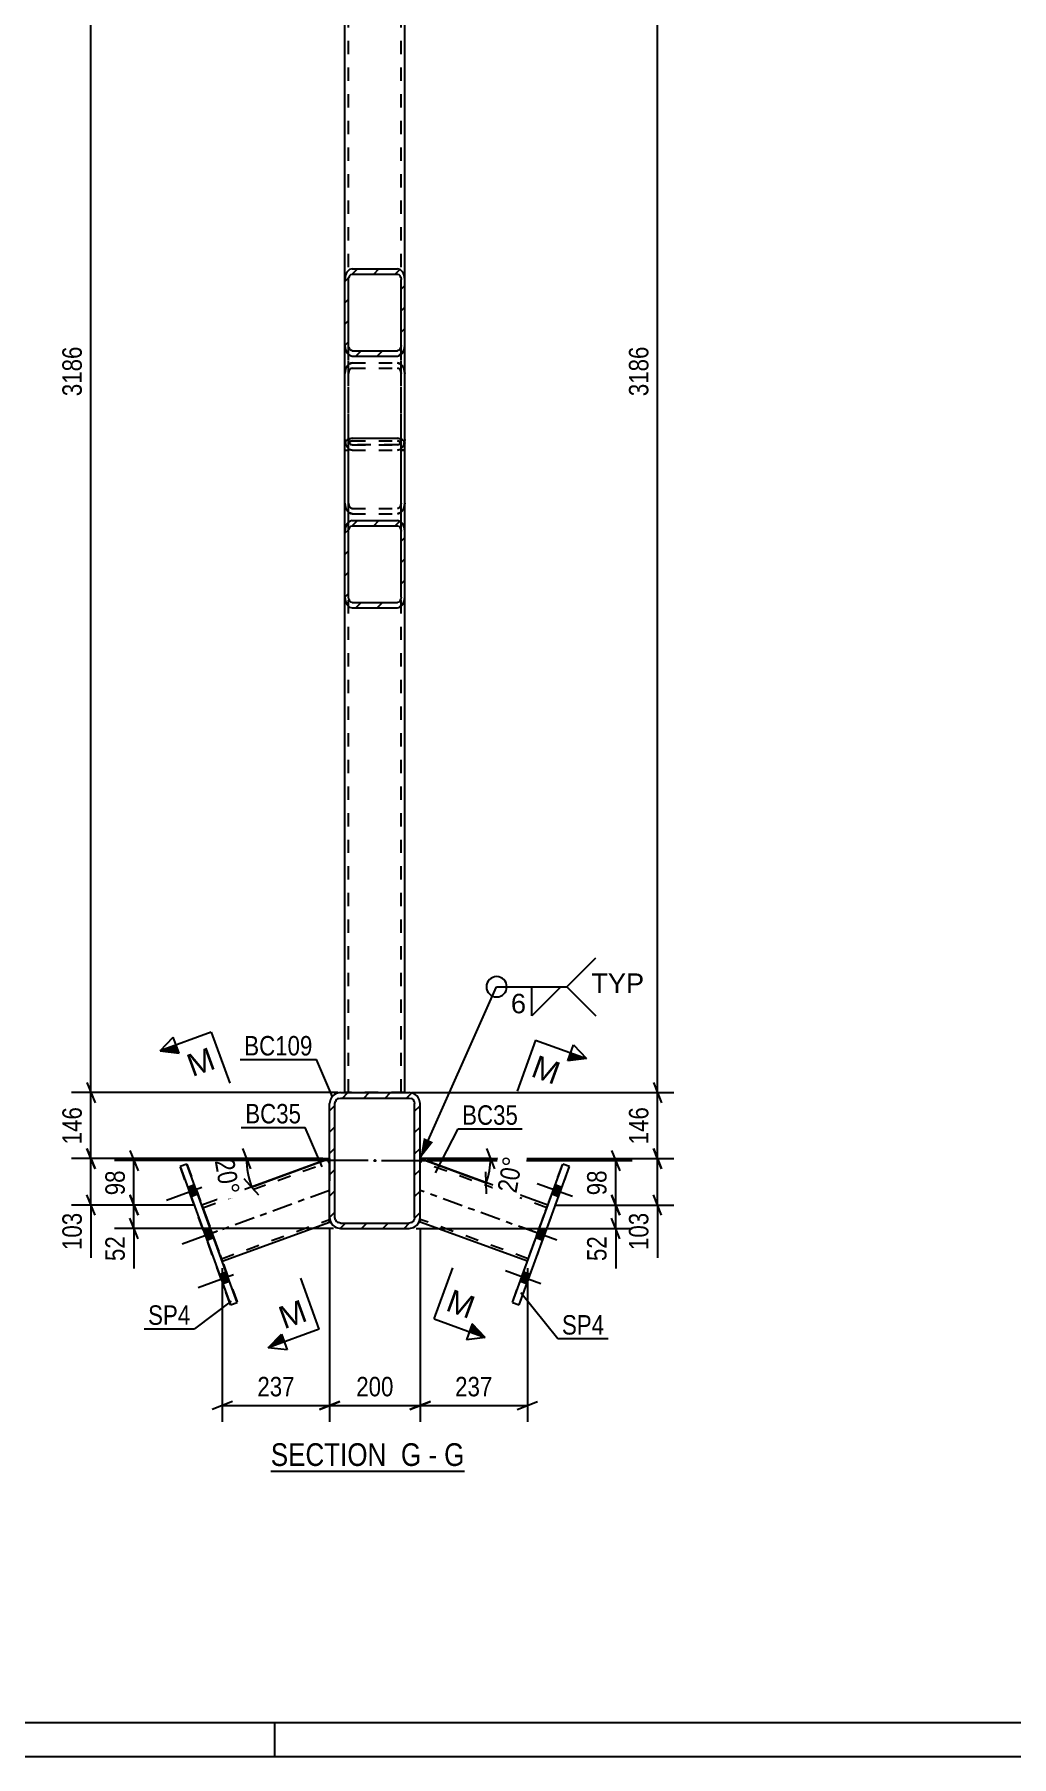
# Model space of a CAD drawing. Header units: millimetres. Extents: x -178 to 1011, y -683 to 158.
# Drawn here: x 345.7 to 489.5, y -683.1 to -429.5 of the extents above; entities that cross this region are included whole.
import ezdxf

# ---------------------------------------------------------------- set-up
doc = ezdxf.new("R2010")
doc.units = ezdxf.units.MM
doc.linetypes.add('DXK_LINE_DOT2', pattern=[3.9198, 1.9599, -1.9599])
doc.linetypes.add('DXK_LINE_DOT3', pattern=[5.9187, 2.979, -0.9799, 0.9799, -0.9799])
doc.styles.add('Arial', font='ARIAL.TTF', dxfattribs={"height": 0.2})
doc.styles.add('Arial Narrow', font='ARIALN.TTF', dxfattribs={"height": 0.2})

# ---------------------------------------------------------------- blocks, each defined once
blk = doc.blocks.new('Unknown-389678143-18 - 7264')
at = {"color": 6, "linetype": 'Continuous'}
blk.add_line((380.47, -641.04), (408.98, -641.04), dxfattribs=at)
at = {"color": 0, "linetype": 'Continuous'}
blk.add_wipeout([(398.58, -640.29), (398.58, -636.79), (380.47, -636.79), (380.47, -640.29)], dxfattribs=at)
at = {"color": 7, "linetype": 'Continuous', "style": 'Arial Narrow'}
blk.add_text('SECTION ', height=3.34, dxfattribs=at).set_placement((380.47, -640.29))
at = {"color": 0, "linetype": 'Continuous'}
blk.add_wipeout([(402.62, -640.29), (402.62, -636.79), (399.63, -636.79), (399.63, -640.29)], dxfattribs=at)
at = {"color": 7, "linetype": 'Continuous', "style": 'Arial Narrow'}
blk.add_text('G', height=3.34, dxfattribs=at).set_placement((399.63, -640.29))
at = {"color": 0, "linetype": 'Continuous'}
blk.add_wipeout([(404.94, -640.29), (404.94, -636.79), (403.67, -636.79), (403.67, -640.29)], dxfattribs=at)
blk.add_wipeout([(408.98, -640.29), (408.98, -636.79), (405.99, -636.79), (405.99, -640.29)], dxfattribs=at)
at = {"color": 7, "linetype": 'Continuous', "style": 'Arial Narrow'}
for s, p in [('-', (403.67, -640.29)), ('G', (405.99, -640.29))]:
    blk.add_text(s, height=3.34, dxfattribs=at).set_placement(p)
blk = doc.blocks.new('Unknown-389678143-1162')
at = {"color": 5, "linetype": 'Continuous'}
for p, q in [((-172.96, -678.07), (1006.04, -678.07)), ((381.04, -683.07), (381.04, -678.07)), ((-177.96, -683.07), (1011.04, -683.07))]:
    blk.add_line(p, q, dxfattribs=at)
blk = doc.blocks.new('Part-389678143-7275 - 7264')
at = {"linetype": 'Continuous'}
h = blk.add_hatch(dxfattribs=at)
h.set_pattern_fill('', scale=0.7, style=0, pattern_type=0)
h.set_pattern_definition([(45, (391.3881, -475.3323), (-1.57154, 1.57154), [])])
h.paths.add_polyline_path([(391.39, -465.6), (391.39, -475.33), (391.47, -475.93), (391.7, -476.43), (392.05, -476.77), (392.45, -476.89), (399.12, -476.89), (399.53, -476.77), (399.88, -476.43), (400.11, -475.93), (400.19, -475.33), (400.19, -465.6), (400.11, -465.01), (399.88, -464.5), (399.53, -464.16), (399.12, -464.04), (392.45, -464.04), (392.05, -464.16), (391.7, -464.5), (391.47, -465.01)])
h.paths.add_polyline_path([(392.08, -465.05), (392.25, -464.88), (392.45, -464.82), (399.12, -464.82), (399.33, -464.88), (399.5, -465.05), (399.61, -465.3), (399.65, -465.6), (399.65, -475.33), (399.61, -475.63), (399.5, -475.88), (399.33, -476.05), (399.12, -476.11), (392.45, -476.11), (392.25, -476.05), (392.08, -475.88), (391.96, -475.63), (391.92, -475.33), (391.92, -465.6), (391.96, -465.3)])
at = {"color": 2, "linetype": 'Continuous'}
for p, q in [((391.47, -465.01), (391.39, -465.6)), ((391.39, -475.33), (391.39, -465.6)), ((391.92, -465.6), (391.96, -465.3)), ((391.92, -475.33), (391.92, -465.6)), ((392.45, -464.04), (392.05, -464.16)), ((392.25, -464.88), (392.45, -464.82)), ((392.45, -464.04), (399.12, -464.04)), ((392.45, -464.82), (399.12, -464.82)), ((399.53, -464.16), (399.12, -464.04)), ((399.12, -464.82), (399.33, -464.88)), ((399.61, -465.3), (399.65, -465.6)), ((399.65, -475.33), (399.65, -465.6)), ((400.19, -465.6), (400.11, -465.01)), ((400.19, -475.33), (400.19, -465.6)), ((391.39, -489.19), (391.39, -475.33)), ((391.39, -475.33), (391.47, -475.93)), ((391.96, -475.63), (391.92, -475.33)), ((392.45, -476.11), (392.25, -476.05)), ((392.45, -476.11), (399.12, -476.11)), ((399.33, -476.05), (399.12, -476.11)), ((399.65, -475.33), (399.61, -475.63)), ((400.11, -475.93), (400.19, -475.33)), ((400.19, -489.19), (400.19, -475.33)), ((392.05, -476.77), (392.45, -476.89)), ((392.45, -476.89), (399.12, -476.89)), ((399.12, -476.89), (399.53, -476.77)), ((391.44, -489.58), (391.39, -489.19)), ((400.19, -489.19), (400.13, -489.58))]:
    blk.add_line(p, q, dxfattribs=at)
at = {"color": 7, "linetype": 'DXK_LINE_DOT2'}
for p, q in [((391.39, -475.33), (391.39, -465.6)), ((391.92, -489.19), (391.92, -465.6)), ((399.65, -489.19), (399.65, -465.6)), ((400.19, -475.33), (400.19, -465.6)), ((391.39, -479.46), (391.47, -478.86)), ((391.96, -479.16), (391.92, -479.46)), ((392.05, -478.02), (392.45, -477.9)), ((392.45, -478.68), (392.25, -478.74)), ((392.45, -477.9), (399.12, -477.9)), ((392.45, -478.68), (399.12, -478.68)), ((399.12, -477.9), (399.53, -478.02)), ((399.33, -478.74), (399.12, -478.68)), ((399.65, -479.46), (399.61, -479.16)), ((400.11, -478.86), (400.19, -479.46)), ((391.92, -489.19), (391.96, -489.49)), ((399.61, -489.49), (399.65, -489.19)), ((391.47, -489.79), (391.44, -489.58)), ((392.45, -490.75), (392.05, -490.63)), ((392.25, -489.91), (392.45, -489.97)), ((392.45, -489.97), (399.12, -489.97)), ((392.45, -490.75), (399.12, -490.75)), ((399.12, -489.97), (399.33, -489.91)), ((399.53, -490.63), (399.12, -490.75)), ((400.13, -489.58), (400.11, -489.79))]:
    blk.add_line(p, q, dxfattribs=at)
at = {"color": 2, "linetype": 'Continuous'}
for centre, radius, start, end in [((392.85, -465.33), 1.42, 124.4664, 166.7051), ((392.65, -465.47), 0.709, 124.4664, 166.7051), ((398.92, -465.47), 0.709, 13.2949, 55.5336), ((398.73, -465.33), 1.42, 13.2949, 55.5336), ((392.85, -475.6), 1.42, 193.2949, 235.5336), ((392.65, -475.47), 0.709, 193.2949, 235.5336), ((398.92, -475.47), 0.709, 304.4664, 346.7051), ((398.73, -475.6), 1.42, 304.4664, 346.7051)]:
    blk.add_arc(centre, radius, start, end, dxfattribs=at)
at = {"color": 7, "linetype": 'DXK_LINE_DOT2'}
for centre, radius, start, end in [((392.85, -479.19), 1.42, 124.4664, 166.7051), ((392.65, -479.32), 0.709, 124.4664, 166.7051), ((398.92, -479.32), 0.709, 13.2949, 55.5336), ((398.73, -479.19), 1.42, 13.2949, 55.5336), ((392.85, -489.46), 1.42, 193.2949, 235.5336), ((392.65, -489.33), 0.709, 193.2949, 235.5336), ((398.92, -489.33), 0.709, 304.4664, 346.7051), ((398.73, -489.46), 1.42, 304.4664, 346.7051)]:
    blk.add_arc(centre, radius, start, end, dxfattribs=at)
blk = doc.blocks.new('Part-389678143-7394 - 7264')
at = {"linetype": 'Continuous'}
h = blk.add_hatch(dxfattribs=at)
h.set_pattern_fill('', scale=0.7, style=0, pattern_type=0)
h.set_pattern_definition([(45, (391.3881, -512.4024), (-1.57154, 1.57154), [])])
h.paths.add_polyline_path([(391.39, -502.67), (391.39, -512.4), (391.47, -513), (391.7, -513.5), (392.05, -513.84), (392.45, -513.96), (399.12, -513.96), (399.53, -513.84), (399.88, -513.5), (400.11, -513), (400.19, -512.4), (400.19, -502.67), (400.11, -502.08), (399.88, -501.57), (399.53, -501.23), (399.12, -501.11), (392.45, -501.11), (392.05, -501.23), (391.7, -501.57), (391.47, -502.08)])
h.paths.add_polyline_path([(392.08, -502.12), (392.25, -501.95), (392.45, -501.89), (399.12, -501.89), (399.33, -501.95), (399.5, -502.12), (399.61, -502.37), (399.65, -502.67), (399.65, -512.4), (399.61, -512.7), (399.5, -512.95), (399.33, -513.12), (399.12, -513.18), (392.45, -513.18), (392.25, -513.12), (392.08, -512.95), (391.96, -512.7), (391.92, -512.4), (391.92, -502.67), (391.96, -502.37)])
at = {"color": 2, "linetype": 'Continuous'}
for p, q in [((391.47, -489.48), (391.7, -489.23)), ((391.7, -489.23), (392.05, -489.06)), ((392.05, -489.06), (392.45, -489)), ((392.45, -489), (399.12, -489)), ((399.12, -489), (399.53, -489.06)), ((399.53, -489.06), (399.88, -489.23)), ((399.88, -489.23), (400.11, -489.48)), ((391.39, -489.78), (391.47, -489.48)), ((391.39, -502.67), (391.39, -489.78)), ((400.11, -489.48), (400.19, -489.78)), ((400.19, -502.67), (400.19, -489.78)), ((392.45, -501.11), (392.05, -501.23)), ((392.25, -501.95), (392.45, -501.89)), ((392.45, -501.11), (399.12, -501.11)), ((392.45, -501.89), (399.12, -501.89)), ((399.53, -501.23), (399.12, -501.11)), ((399.12, -501.89), (399.33, -501.95)), ((391.47, -502.08), (391.39, -502.67)), ((391.39, -512.4), (391.39, -502.67)), ((391.92, -502.67), (391.96, -502.37)), ((391.92, -512.4), (391.92, -502.67)), ((399.61, -502.37), (399.65, -502.67)), ((399.65, -512.4), (399.65, -502.67)), ((400.19, -502.67), (400.11, -502.08)), ((400.19, -512.4), (400.19, -502.67)), ((391.39, -512.4), (391.47, -513)), ((391.96, -512.7), (391.92, -512.4)), ((392.05, -513.84), (392.45, -513.96)), ((392.45, -513.18), (392.25, -513.12)), ((392.45, -513.18), (399.12, -513.18)), ((392.45, -513.96), (399.12, -513.96)), ((399.33, -513.12), (399.12, -513.18)), ((399.12, -513.96), (399.53, -513.84)), ((399.65, -512.4), (399.61, -512.7)), ((400.11, -513), (400.19, -512.4))]:
    blk.add_line(p, q, dxfattribs=at)
at = {"color": 7, "linetype": 'DXK_LINE_DOT2'}
for p, q in [((391.39, -490.75), (391.92, -490.75)), ((391.96, -489.63), (391.92, -489.78)), ((391.92, -512.4), (391.92, -489.78)), ((392.08, -489.51), (391.96, -489.63)), ((392.25, -489.42), (392.08, -489.51)), ((392.45, -489.39), (392.25, -489.42)), ((392.45, -489.39), (399.12, -489.39)), ((399.33, -489.42), (399.12, -489.39)), ((399.5, -489.51), (399.33, -489.42)), ((399.61, -489.63), (399.5, -489.51)), ((399.65, -489.78), (399.61, -489.63)), ((399.65, -512.4), (399.65, -489.78)), ((399.65, -490.75), (400.19, -490.75)), ((391.47, -499.14), (391.39, -498.54)), ((391.92, -498.54), (391.96, -498.84)), ((392.25, -499.26), (392.45, -499.32)), ((392.45, -499.32), (399.12, -499.32)), ((399.12, -499.32), (399.33, -499.26)), ((399.61, -498.84), (399.65, -498.54)), ((400.19, -498.54), (400.11, -499.14)), ((392.45, -500.1), (392.05, -499.98)), ((392.45, -500.1), (399.12, -500.1)), ((399.53, -499.98), (399.12, -500.1)), ((391.39, -512.4), (391.39, -502.67)), ((400.19, -512.4), (400.19, -502.67))]:
    blk.add_line(p, q, dxfattribs=at)
for centre, radius, start, end in [((392.85, -498.81), 1.42, 193.2949, 235.5336), ((392.65, -498.68), 0.709, 193.2949, 235.5336), ((398.92, -498.68), 0.709, 304.4664, 346.7051), ((398.73, -498.81), 1.42, 304.4664, 346.7051)]:
    blk.add_arc(centre, radius, start, end, dxfattribs=at)
at = {"color": 2, "linetype": 'Continuous'}
for centre, radius, start, end in [((392.85, -502.4), 1.42, 124.4664, 166.7051), ((392.65, -502.54), 0.709, 124.4664, 166.7051), ((398.92, -502.54), 0.709, 13.2949, 55.5336), ((398.73, -502.4), 1.42, 13.2949, 55.5336), ((392.85, -512.67), 1.42, 193.2949, 235.5336), ((392.65, -512.54), 0.709, 193.2949, 235.5336), ((398.92, -512.54), 0.709, 304.4664, 346.7051), ((398.73, -512.67), 1.42, 304.4664, 346.7051)]:
    blk.add_arc(centre, radius, start, end, dxfattribs=at)
blk = doc.blocks.new('Part-389678143-7330 - 7264')
at = {"linetype": 'Continuous'}
h = blk.add_hatch(dxfattribs=at)
h.set_pattern_fill('', scale=0.7, style=0, pattern_type=0)
h.set_pattern_definition([(45, (389.1215, -603.735), (-1.57154, 1.57154), [])])
h.paths.add_polyline_path([(389.12, -586.93), (389.12, -603.73), (389.24, -604.35), (389.59, -604.87), (390.11, -605.21), (390.72, -605.33), (400.85, -605.33), (401.47, -605.21), (401.99, -604.87), (402.33, -604.35), (402.45, -603.73), (402.45, -586.93), (402.33, -586.32), (401.99, -585.8), (401.47, -585.46), (400.85, -585.33), (390.72, -585.33), (390.11, -585.46), (389.59, -585.8), (389.24, -586.32)])
h.paths.add_polyline_path([(390.16, -586.37), (390.42, -586.2), (390.72, -586.13), (400.85, -586.13), (401.16, -586.2), (401.42, -586.37), (401.59, -586.63), (401.65, -586.93), (401.65, -603.73), (401.59, -604.04), (401.42, -604.3), (401.16, -604.47), (400.85, -604.53), (390.72, -604.53), (390.42, -604.47), (390.16, -604.3), (389.98, -604.04), (389.92, -603.73), (389.92, -586.93), (389.98, -586.63)])
blk.add_hatch(color=30, dxfattribs=at).paths.add_polyline_path([(395.79, -595.43, -1), (395.79, -595.23, -1)])
at = {"color": 2, "linetype": 'Continuous'}
for p, q in [((390.72, -585.33), (390.11, -585.46)), ((390.72, -585.33), (400.85, -585.33)), ((401.47, -585.46), (400.85, -585.33)), ((389.24, -586.32), (389.12, -586.93)), ((389.12, -603.73), (389.12, -586.93)), ((389.92, -586.93), (389.98, -586.63)), ((389.92, -603.73), (389.92, -586.93)), ((390.42, -586.2), (390.72, -586.13)), ((390.72, -586.13), (400.85, -586.13)), ((400.85, -586.13), (401.16, -586.2)), ((401.59, -586.63), (401.65, -586.93)), ((401.65, -603.73), (401.65, -586.93)), ((402.45, -586.93), (402.33, -586.32)), ((402.45, -603.73), (402.45, -586.93)), ((389.12, -603.73), (389.24, -604.35)), ((389.98, -604.04), (389.92, -603.73)), ((390.11, -605.21), (390.72, -605.33)), ((390.72, -604.53), (390.42, -604.47)), ((390.72, -604.53), (400.85, -604.53)), ((390.72, -605.33), (400.85, -605.33)), ((401.16, -604.47), (400.85, -604.53)), ((400.85, -605.33), (401.47, -605.21)), ((401.65, -603.73), (401.59, -604.04)), ((402.33, -604.35), (402.45, -603.73))]:
    blk.add_line(p, q, dxfattribs=at)
at = {"color": 7, "linetype": 'DXK_LINE_DOT3'}
blk.add_line((395.79, -595.33), (395.79, -595.33), dxfattribs=at)
at = {"color": 30, "linetype": 'DXK_LINE_DOT3'}
blk.add_line((395.79, -595.33), (395.79, -595.33), dxfattribs=at)
at = {"color": 30, "linetype": 'Continuous'}
blk.add_circle((395.79, -595.33), 0.1, dxfattribs=at)
at = {"color": 2, "linetype": 'Continuous'}
for centre, radius, start, end in [((390.72, -586.93), 1.6, 112.5, 157.5), ((400.85, -586.93), 1.6, 22.5, 67.5), ((390.72, -586.93), 0.8, 112.5, 157.5), ((400.85, -586.93), 0.8, 22.5, 67.5), ((390.72, -603.73), 1.6, 202.5, 247.5), ((390.72, -603.73), 0.8, 202.5, 247.5), ((400.85, -603.73), 0.8, 292.5, 337.5), ((400.85, -603.73), 1.6, 292.5, 337.5)]:
    blk.add_arc(centre, radius, start, end, dxfattribs=at)
blk = doc.blocks.new('Bolt-389678143-7489 - 7264')
at = {"linetype": 'Continuous'}
for points in [[(422.84, -600.66), (423.34, -599.28), (422.34, -598.92), (421.83, -600.3)], [(422.84, -600.66), (423.34, -599.28), (422.34, -598.92), (421.83, -600.3)], [(422.84, -600.66), (423.34, -599.28), (422.34, -598.92), (421.83, -600.3)], [(420.5, -607.08), (421, -605.7), (420, -605.34), (419.5, -606.72)], [(420.5, -607.08), (421, -605.7), (420, -605.34), (419.5, -606.72)], [(418.16, -613.5), (418.66, -612.12), (417.66, -611.76), (417.16, -613.14)], [(418.16, -613.5), (418.66, -612.12), (417.66, -611.76), (417.16, -613.14)], [(418.16, -613.5), (418.66, -612.12), (417.66, -611.76), (417.16, -613.14)]]:
    blk.add_hatch(color=1, dxfattribs=at).paths.add_polyline_path(points)
at = {"color": 1, "linetype": 'Continuous'}
for p, q in [((424.9, -600.63), (419.7, -598.74)), ((424.9, -600.63), (419.7, -598.74)), ((424.9, -600.63), (419.7, -598.74)), ((422.84, -600.66), (421.83, -600.3)), ((422.84, -600.66), (421.83, -600.3)), ((422.84, -600.66), (421.83, -600.3)), ((423.34, -599.28), (422.34, -598.92)), ((423.34, -599.28), (422.34, -598.92)), ((423.34, -599.28), (422.34, -598.92)), ((422.57, -607.05), (417.37, -605.16)), ((422.57, -607.05), (417.37, -605.16)), ((421, -605.7), (420, -605.34)), ((421, -605.7), (420, -605.34)), ((420.5, -607.08), (419.5, -606.72)), ((420.5, -607.08), (419.5, -606.72)), ((420.23, -613.48), (415.03, -611.58)), ((420.23, -613.48), (415.03, -611.58)), ((420.23, -613.48), (415.03, -611.58)), ((418.16, -613.5), (417.16, -613.14)), ((418.16, -613.5), (417.16, -613.14)), ((418.16, -613.5), (417.16, -613.14)), ((418.66, -612.12), (417.66, -611.76)), ((418.66, -612.12), (417.66, -611.76)), ((418.66, -612.12), (417.66, -611.76))]:
    blk.add_line(p, q, dxfattribs=at)
blk = doc.blocks.new('Part-389678143-7378 - 7264')
at = {"color": 7, "linetype": 'DXK_LINE_DOT2'}
for p, q in [((391.39, -489.19), (391.39, -468.56)), ((391.92, -489.19), (391.92, -468.56)), ((399.65, -489.19), (399.65, -468.56)), ((400.19, -489.19), (400.19, -468.56)), ((391.47, -478.86), (391.39, -479.46)), ((391.92, -479.46), (391.96, -479.16)), ((392.25, -477.96), (392.05, -478.02)), ((392.45, -477.9), (392.25, -477.96)), ((392.25, -478.74), (392.45, -478.68)), ((392.45, -477.9), (399.12, -477.9)), ((392.45, -478.68), (399.12, -478.68)), ((399.5, -478.01), (399.12, -477.9)), ((399.12, -478.68), (399.33, -478.74)), ((399.53, -478.02), (399.5, -478.01)), ((399.61, -479.16), (399.65, -479.46)), ((400.19, -479.46), (400.11, -478.86)), ((391.39, -489.19), (391.47, -489.78)), ((391.96, -489.49), (391.92, -489.19)), ((399.65, -489.19), (399.61, -489.49)), ((400.11, -489.78), (400.19, -489.19)), ((392.05, -490.63), (392.25, -490.69)), ((392.45, -489.97), (392.25, -489.91)), ((392.25, -490.69), (392.45, -490.74)), ((399.12, -489.97), (392.45, -489.97)), ((392.45, -490.74), (399.12, -490.74)), ((399.33, -489.91), (399.12, -489.97)), ((399.12, -490.74), (399.5, -490.63)), ((399.5, -490.63), (399.53, -490.63))]:
    blk.add_line(p, q, dxfattribs=at)
for centre, radius, start, end in [((392.85, -479.19), 1.42, 124.4664, 166.7051), ((392.65, -479.32), 0.709, 124.4664, 166.7051), ((398.92, -479.32), 0.709, 13.2949, 55.5336), ((398.73, -479.19), 1.42, 13.2949, 55.5336), ((392.85, -489.46), 1.42, 193.2949, 235.5336), ((392.65, -489.32), 0.709, 193.2949, 235.5336), ((398.92, -489.32), 0.709, 304.4664, 346.7051), ((398.73, -489.46), 1.42, 304.4664, 346.7051)]:
    blk.add_arc(centre, radius, start, end, dxfattribs=at)
blk = doc.blocks.new('Part-389678143-7379 - 7264')
at = {"color": 7, "linetype": 'DXK_LINE_DOT2'}
for p, q in [((391.7, -489.23), (391.47, -489.48)), ((392.05, -489.06), (391.7, -489.23)), ((392.45, -489), (392.05, -489.06)), ((392.45, -489), (399.12, -489)), ((399.53, -489.06), (399.12, -489)), ((399.88, -489.23), (399.53, -489.06)), ((400.11, -489.48), (399.88, -489.23)), ((391.47, -489.48), (391.39, -489.78)), ((391.39, -509.44), (391.39, -489.78)), ((391.39, -490.74), (391.92, -490.74)), ((391.92, -489.78), (391.96, -489.63)), ((391.92, -509.44), (391.92, -489.78)), ((391.96, -489.63), (392.08, -489.51)), ((392.08, -489.51), (392.25, -489.42)), ((392.25, -489.42), (392.45, -489.39)), ((392.45, -489.39), (399.12, -489.39)), ((399.12, -489.39), (399.33, -489.42)), ((399.33, -489.42), (399.5, -489.51)), ((399.5, -489.51), (399.61, -489.63)), ((399.61, -489.63), (399.65, -489.78)), ((399.65, -509.44), (399.65, -489.78)), ((400.19, -490.74), (399.65, -490.74)), ((400.19, -489.78), (400.11, -489.48)), ((400.19, -509.44), (400.19, -489.78)), ((391.39, -498.55), (391.47, -499.14)), ((391.96, -498.85), (391.92, -498.55)), ((392.45, -499.33), (392.25, -499.27)), ((392.45, -499.33), (399.12, -499.33)), ((399.33, -499.27), (399.12, -499.33)), ((399.65, -498.55), (399.61, -498.85)), ((400.11, -499.14), (400.19, -498.55)), ((392.05, -499.99), (392.25, -500.05)), ((392.25, -500.05), (392.45, -500.1)), ((392.45, -500.1), (399.12, -500.1)), ((399.12, -500.1), (399.5, -499.99)), ((399.5, -499.99), (399.53, -499.99))]:
    blk.add_line(p, q, dxfattribs=at)
for centre, radius, start, end in [((392.85, -498.82), 1.42, 193.2949, 235.5336), ((392.65, -498.68), 0.709, 193.2949, 235.5336), ((398.92, -498.68), 0.709, 304.4664, 346.7051), ((398.73, -498.82), 1.42, 304.4664, 346.7051)]:
    blk.add_arc(centre, radius, start, end, dxfattribs=at)
blk = doc.blocks.new('Part-389678143-7488 - 7264')
at = {"color": 2, "linetype": 'Continuous'}
for p, q in [((416.04, -616.21), (423.45, -595.85)), ((417.04, -616.57), (424.45, -596.21)), ((424.45, -596.21), (423.45, -595.85)), ((416.04, -616.21), (417.04, -616.57))]:
    blk.add_line(p, q, dxfattribs=at)
at = {"color": 7, "linetype": 'DXK_LINE_DOT2'}
for p, q in [((416.04, -616.21), (423.45, -595.85)), ((417.04, -616.57), (424.45, -596.21))]:
    blk.add_line(p, q, dxfattribs=at)
blk = doc.blocks.new('Part-389678143-7474 - 7264')
at = {"color": 2, "linetype": 'Continuous'}
for p, q in [((389.11, -595.05), (370.32, -601.89)), ((389.11, -595.05), (389.11, -595.05)), ((389.11, -595.05), (389.11, -595.12)), ((389.11, -595.12), (389.12, -595.58)), ((389.12, -595.58), (389.12, -598.33)), ((373.33, -610.16), (389.13, -604.41)), ((389.13, -604.41), (389.13, -603.79)), ((389.13, -604.41), (389.13, -604.41))]:
    blk.add_line(p, q, dxfattribs=at)
at = {"color": 7, "linetype": 'DXK_LINE_DOT2'}
for p, q in [((370.46, -602.27), (389.12, -595.48)), ((389.13, -604.41), (389.11, -595.05)), ((389.12, -595.48), (389.12, -595.48)), ((389.13, -603.72), (389.12, -598.33)), ((370.32, -601.89), (373.33, -610.16)), ((373.06, -609.41), (370.59, -602.65)), ((373.19, -609.79), (389.13, -603.99)), ((389.13, -603.79), (389.13, -603.56)), ((389.13, -603.99), (389.13, -603.95)), ((389.13, -603.99), (389.13, -603.99))]:
    blk.add_line(p, q, dxfattribs=at)
at = {"color": 7, "linetype": 'DXK_LINE_DOT3'}
blk.add_line((389.12, -599.73), (371.83, -606.03), dxfattribs=at)
blk = doc.blocks.new('Part-389678143-7475 - 7264')
at = {"color": 2, "linetype": 'Continuous'}
for p, q in [((402.46, -595.9), (402.46, -595.05)), ((421.25, -601.89), (402.46, -595.05)), ((402.46, -603.57), (402.46, -595.9)), ((402.46, -604.17), (402.46, -603.57)), ((402.46, -604.35), (402.46, -604.17)), ((402.46, -604.42), (402.46, -604.35)), ((418.24, -610.16), (402.46, -604.42))]:
    blk.add_line(p, q, dxfattribs=at)
at = {"color": 7, "linetype": 'DXK_LINE_DOT2'}
for p, q in [((402.46, -604.42), (402.46, -595.05)), ((402.46, -595.05), (402.46, -595.05)), ((421.12, -602.27), (402.46, -595.48)), ((402.46, -595.51), (402.46, -595.48)), ((402.46, -595.6), (402.46, -595.58)), ((418.24, -610.16), (421.25, -601.89)), ((418.52, -609.41), (420.98, -602.64)), ((402.46, -603.89), (402.46, -603.57)), ((418.38, -609.79), (402.46, -603.99)), ((402.46, -604.42), (402.46, -604.42))]:
    blk.add_line(p, q, dxfattribs=at)
at = {"color": 7, "linetype": 'DXK_LINE_DOT3'}
blk.add_line((419.75, -606.03), (402.46, -599.74), dxfattribs=at)
blk = doc.blocks.new('Bolt-389678143-7487 - 7264')
at = {"linetype": 'Continuous'}
for points in [[(369.74, -600.3), (369.24, -598.92), (368.24, -599.28), (368.74, -600.66)], [(369.74, -600.3), (369.24, -598.92), (368.24, -599.28), (368.74, -600.66)], [(369.74, -600.3), (369.24, -598.92), (368.24, -599.28), (368.74, -600.66)], [(372.08, -606.72), (371.58, -605.34), (370.57, -605.7), (371.07, -607.08)], [(372.08, -606.72), (371.58, -605.34), (370.57, -605.7), (371.07, -607.08)], [(374.41, -613.14), (373.91, -611.76), (372.91, -612.13), (373.41, -613.5)], [(374.41, -613.14), (373.91, -611.76), (372.91, -612.13), (373.41, -613.5)], [(374.41, -613.14), (373.91, -611.76), (372.91, -612.13), (373.41, -613.5)]]:
    blk.add_hatch(color=1, dxfattribs=at).paths.add_polyline_path(points)
at = {"color": 1, "linetype": 'Continuous'}
for p, q in [((370.3, -599.31), (365.1, -601.2)), ((370.3, -599.31), (365.1, -601.2)), ((370.3, -599.31), (365.1, -601.2)), ((369.24, -598.92), (368.24, -599.28)), ((369.24, -598.92), (368.24, -599.28)), ((369.24, -598.92), (368.24, -599.28)), ((369.74, -600.3), (368.74, -600.66)), ((369.74, -600.3), (368.74, -600.66)), ((369.74, -600.3), (368.74, -600.66)), ((372.64, -605.73), (367.44, -607.62)), ((372.64, -605.73), (367.44, -607.62)), ((371.58, -605.34), (370.57, -605.7)), ((371.58, -605.34), (370.57, -605.7)), ((372.08, -606.72), (371.07, -607.08)), ((372.08, -606.72), (371.07, -607.08)), ((374.98, -612.15), (369.78, -614.05)), ((374.98, -612.15), (369.78, -614.05)), ((374.98, -612.15), (369.78, -614.05)), ((373.91, -611.76), (372.91, -612.13)), ((373.91, -611.76), (372.91, -612.13)), ((373.91, -611.76), (372.91, -612.13)), ((374.41, -613.14), (373.41, -613.5)), ((374.41, -613.14), (373.41, -613.5)), ((374.41, -613.14), (373.41, -613.5))]:
    blk.add_line(p, q, dxfattribs=at)
blk = doc.blocks.new('Part-389678143-7573 - 7264')
at = {"color": 2, "linetype": 'Continuous'}
for p, q in [((391.39, -465.6), (391.39, -392.67)), ((400.19, -465.6), (400.19, -392.67)), ((391.39, -489.78), (391.39, -489.19)), ((400.19, -489.78), (400.19, -489.19)), ((391.39, -585.33), (391.39, -512.4)), ((400.19, -585.33), (400.19, -512.4))]:
    blk.add_line(p, q, dxfattribs=at)
at = {"color": 7, "linetype": 'DXK_LINE_DOT2'}
for p, q in [((400.19, -392.67), (391.39, -392.67)), ((391.92, -585.33), (391.92, -392.67)), ((399.65, -585.33), (399.65, -392.67)), ((391.39, -489.19), (391.39, -465.6)), ((400.19, -489.19), (400.19, -465.6)), ((391.39, -512.4), (391.39, -489.78)), ((400.19, -512.4), (400.19, -489.78)), ((400.19, -585.33), (391.39, -585.33))]:
    blk.add_line(p, q, dxfattribs=at)
blk = doc.blocks.new('Part-389678143-11771 - 7264')
at = {"color": 2, "linetype": 'Continuous'}
for p, q in [((368.12, -595.85), (367.12, -596.21)), ((367.12, -596.21), (374.53, -616.57)), ((375.53, -616.21), (368.12, -595.85)), ((374.53, -616.57), (375.53, -616.21))]:
    blk.add_line(p, q, dxfattribs=at)
at = {"color": 7, "linetype": 'DXK_LINE_DOT2'}
for p, q in [((374.53, -616.57), (367.12, -596.21)), ((368.12, -595.85), (375.53, -616.21))]:
    blk.add_line(p, q, dxfattribs=at)
blk = doc.blocks.new('StraightDimension-389678143-23869 - 7264')
at = {"color": 7, "linetype": 'Continuous'}
for p, q in [((389.13, -605.41), (389.13, -633.79)), ((402.46, -605.42), (402.46, -633.79)), ((390.63, -630.79), (387.63, -631.99)), ((400.96, -631.99), (403.96, -630.79)), ((389.13, -631.39), (402.46, -631.39))]:
    blk.add_line(p, q, dxfattribs=at)
at = {"color": 0}
blk.add_wipeout([(399.14, -630.64), (399.14, -626.44), (392.45, -626.44), (392.45, -630.64)], dxfattribs=at)
at = {"color": 3, "style": 'Arial Narrow'}
blk.add_text('200', height=2.863, dxfattribs=at).set_placement((393.05, -630.04))
blk = doc.blocks.new('StraightDimension-389678143-23870 - 7264')
at = {"color": 7, "linetype": 'Continuous'}
for p, q in [((389.13, -605.41), (389.13, -633.79)), ((373.33, -611.16), (373.33, -633.79)), ((374.83, -630.79), (371.83, -631.99)), ((387.63, -631.99), (390.63, -630.79)), ((373.33, -631.39), (389.13, -631.39))]:
    blk.add_line(p, q, dxfattribs=at)
at = {"color": 0}
blk.add_wipeout([(384.57, -630.64), (384.57, -626.44), (377.89, -626.44), (377.89, -630.64)], dxfattribs=at)
at = {"color": 3, "style": 'Arial Narrow'}
blk.add_text('237', height=2.863, dxfattribs=at).set_placement((378.49, -630.04))
blk = doc.blocks.new('AngleDimension-389678143-48841 - 7264')
at = {"color": 7, "linetype": 'Continuous'}
for p, q in [((376.3, -593.55), (377.5, -596.55)), ((376.9, -595.05), (389.11, -595.05)), ((377.64, -599.23), (389.11, -595.05)), ((388.18, -595.4), (377.64, -599.23)), ((378.71, -600.44), (376.56, -598.03))]:
    blk.add_line(p, q, dxfattribs=at)
blk.add_arc((389.11, -595.05), 12.21, 180, 200, dxfattribs=at)
at = {"color": 0}
blk.add_wipeout([(372.63, -601.24), (376.76, -600.51), (375.64, -594.15), (371.5, -594.88)], dxfattribs=at)
at = {"color": 3, "style": 'Arial Narrow'}
blk.add_text('20°', height=2.863, rotation=-80.0021, dxfattribs=at).set_placement((372.2, -595.37))
blk = doc.blocks.new('StraightDimension-389678143-23868 - 7264')
at = {"color": 7, "linetype": 'Continuous'}
for p, q in [((402.46, -605.42), (402.46, -633.79)), ((418.24, -611.16), (418.24, -633.79)), ((403.96, -630.79), (400.96, -631.99)), ((416.74, -631.99), (419.74, -630.79)), ((402.46, -631.39), (418.24, -631.39))]:
    blk.add_line(p, q, dxfattribs=at)
at = {"color": 0}
blk.add_wipeout([(413.69, -630.64), (413.69, -626.44), (407.01, -626.44), (407.01, -630.64)], dxfattribs=at)
at = {"color": 3, "style": 'Arial Narrow'}
blk.add_text('237', height=2.863, dxfattribs=at).set_placement((407.61, -630.04))
blk = doc.blocks.new('StraightDimension-389678143-23919 - 7264')
at = {"color": 7, "linetype": 'Continuous'}
for p, q in [((354.59, -374.46), (353.39, -371.46)), ((388.12, -372.96), (351.14, -372.96)), ((353.99, -585.33), (353.99, -372.96)), ((390.39, -585.33), (351.14, -585.33)), ((353.39, -583.83), (354.59, -586.83))]:
    blk.add_line(p, q, dxfattribs=at)
at = {"color": 0}
blk.add_wipeout([(353.24, -474.89), (349.04, -474.89), (349.04, -483.4), (353.24, -483.4)], dxfattribs=at)
at = {"color": 3, "style": 'Arial Narrow'}
blk.add_text('3186', height=2.863, rotation=90.0002, dxfattribs=at).set_placement((352.64, -482.8))
blk = doc.blocks.new('StraightDimension-389678143-23920 - 7264')
at = {"color": 7, "linetype": 'Continuous'}
for p, q in [((390.39, -585.33), (351.14, -585.33)), ((353.39, -583.83), (354.59, -586.83)), ((353.99, -595.05), (353.99, -585.33)), ((388.12, -595.05), (351.14, -595.05)), ((354.59, -596.55), (353.39, -593.55))]:
    blk.add_line(p, q, dxfattribs=at)
at = {"color": 0}
blk.add_wipeout([(353.24, -586.85), (349.04, -586.85), (349.04, -593.54), (353.24, -593.54)], dxfattribs=at)
at = {"color": 3, "style": 'Arial Narrow'}
blk.add_text('146', height=2.863, rotation=90.0002, dxfattribs=at).set_placement((352.64, -592.94))
blk = doc.blocks.new('StraightDimension-389678143-23921 - 7264')
at = {"color": 7, "linetype": 'Continuous'}
for p, q in [((388.12, -595.05), (351.14, -595.05)), ((353.39, -593.55), (354.59, -596.55)), ((353.99, -601.89), (353.99, -595.05)), ((354.59, -603.39), (353.39, -600.39)), ((369.32, -601.89), (351.14, -601.89))]:
    blk.add_line(p, q, dxfattribs=at)
at = {"color": 0}
blk.add_wipeout([(353.24, -602.42), (349.04, -602.42), (349.04, -609.1), (353.24, -609.1)], dxfattribs=at)
at = {"color": 7, "linetype": 'Continuous'}
blk.add_line((353.99, -601.89), (353.99, -609.63), dxfattribs=at)
blk.add_line((353.99, -601.89), (353.99, -609.63), dxfattribs=at)
at = {"color": 3, "style": 'Arial Narrow'}
blk.add_text('103', height=2.863, rotation=90.0002, dxfattribs=at).set_placement((352.64, -608.5))
blk = doc.blocks.new('StraightDimension-389678143-25022 - 7264')
at = {"color": 7, "linetype": 'Continuous'}
for p, q in [((438.01, -374.46), (436.81, -371.46)), ((403.45, -372.96), (439.81, -372.96)), ((437.41, -585.33), (437.41, -372.96)), ((401.19, -585.33), (439.81, -585.33)), ((436.81, -583.83), (438.01, -586.83))]:
    blk.add_line(p, q, dxfattribs=at)
at = {"color": 0}
blk.add_wipeout([(436.66, -474.89), (432.46, -474.89), (432.46, -483.4), (436.66, -483.4)], dxfattribs=at)
at = {"color": 3, "style": 'Arial Narrow'}
blk.add_text('3186', height=2.863, rotation=90.0002, dxfattribs=at).set_placement((436.06, -482.8))
blk = doc.blocks.new('StraightDimension-389678143-25023 - 7264')
at = {"color": 7, "linetype": 'Continuous'}
for p, q in [((401.19, -585.33), (439.81, -585.33)), ((436.81, -583.83), (438.01, -586.83)), ((437.41, -595.05), (437.41, -585.33)), ((403.46, -595.05), (439.81, -595.05)), ((438.01, -596.55), (436.81, -593.55))]:
    blk.add_line(p, q, dxfattribs=at)
at = {"color": 0}
blk.add_wipeout([(436.66, -586.85), (432.46, -586.85), (432.46, -593.54), (436.66, -593.54)], dxfattribs=at)
at = {"color": 3, "style": 'Arial Narrow'}
blk.add_text('146', height=2.863, rotation=90.0002, dxfattribs=at).set_placement((436.06, -592.94))
blk = doc.blocks.new('StraightDimension-389678143-25024 - 7264')
at = {"color": 7, "linetype": 'Continuous'}
for p, q in [((403.46, -595.05), (439.81, -595.05)), ((436.81, -593.55), (438.01, -596.55)), ((437.41, -601.89), (437.41, -595.05)), ((438.01, -603.39), (436.81, -600.39)), ((422.25, -601.89), (439.81, -601.89))]:
    blk.add_line(p, q, dxfattribs=at)
at = {"color": 0}
blk.add_wipeout([(436.66, -602.42), (432.46, -602.42), (432.46, -609.1), (436.66, -609.1)], dxfattribs=at)
at = {"color": 7, "linetype": 'Continuous'}
blk.add_line((437.41, -601.89), (437.41, -609.63), dxfattribs=at)
blk.add_line((437.41, -601.89), (437.41, -609.63), dxfattribs=at)
at = {"color": 3, "style": 'Arial Narrow'}
blk.add_text('103', height=2.863, rotation=90.0002, dxfattribs=at).set_placement((436.06, -608.5))
blk = doc.blocks.new('StraightDimension-389678143-48670 - 7264')
at = {"color": 7, "linetype": 'Continuous'}
for p, q in [((394.79, -595.33), (357.47, -595.33)), ((359.72, -593.83), (360.92, -596.83)), ((360.32, -601.89), (360.32, -595.33)), ((360.92, -603.39), (359.72, -600.39)), ((369.32, -601.89), (357.47, -601.89))]:
    blk.add_line(p, q, dxfattribs=at)
at = {"color": 0}
blk.add_wipeout([(359.57, -596.19), (355.37, -596.19), (355.37, -601.04), (359.57, -601.04)], dxfattribs=at)
at = {"color": 3, "style": 'Arial Narrow'}
blk.add_text('98', height=2.863, rotation=90.0002, dxfattribs=at).set_placement((358.97, -600.44))
blk = doc.blocks.new('StraightDimension-389678143-48671 - 7264')
at = {"color": 7, "linetype": 'Continuous'}
for p, q in [((359.72, -600.39), (360.92, -603.39)), ((369.32, -601.89), (357.47, -601.89)), ((360.32, -605.33), (360.32, -601.89)), ((389.72, -605.33), (357.47, -605.33)), ((360.92, -606.83), (359.72, -603.83))]:
    blk.add_line(p, q, dxfattribs=at)
at = {"color": 0}
blk.add_wipeout([(359.57, -605.86), (355.37, -605.86), (355.37, -610.72), (359.57, -610.72)], dxfattribs=at)
at = {"color": 7, "linetype": 'Continuous'}
blk.add_line((360.32, -605.33), (360.32, -611.24), dxfattribs=at)
blk.add_line((360.32, -605.33), (360.32, -611.24), dxfattribs=at)
at = {"color": 3, "style": 'Arial Narrow'}
blk.add_text('52', height=2.863, rotation=90.0002, dxfattribs=at).set_placement((358.97, -610.12))
blk = doc.blocks.new('StraightDimension-389678143-48792 - 7264')
at = {"color": 7, "linetype": 'Continuous'}
for p, q in [((396.79, -595.33), (433.65, -595.33)), ((430.65, -593.83), (431.85, -596.83)), ((431.25, -601.89), (431.25, -595.33)), ((431.85, -603.39), (430.65, -600.39)), ((422.25, -601.89), (433.65, -601.89))]:
    blk.add_line(p, q, dxfattribs=at)
at = {"color": 0}
blk.add_wipeout([(430.5, -596.19), (426.3, -596.19), (426.3, -601.04), (430.5, -601.04)], dxfattribs=at)
at = {"color": 3, "style": 'Arial Narrow'}
blk.add_text('98', height=2.863, rotation=90.0002, dxfattribs=at).set_placement((429.9, -600.44))
blk = doc.blocks.new('StraightDimension-389678143-48793 - 7264')
at = {"color": 7, "linetype": 'Continuous'}
for p, q in [((430.65, -600.39), (431.85, -603.39)), ((422.25, -601.89), (433.65, -601.89)), ((431.25, -605.33), (431.25, -601.89)), ((401.85, -605.33), (433.65, -605.33)), ((431.85, -606.83), (430.65, -603.83))]:
    blk.add_line(p, q, dxfattribs=at)
at = {"color": 0}
blk.add_wipeout([(430.5, -605.86), (426.3, -605.86), (426.3, -610.72), (430.5, -610.72)], dxfattribs=at)
at = {"color": 7, "linetype": 'Continuous'}
blk.add_line((431.25, -605.33), (431.25, -611.24), dxfattribs=at)
blk.add_line((431.25, -605.33), (431.25, -611.24), dxfattribs=at)
at = {"color": 3, "style": 'Arial Narrow'}
blk.add_text('52', height=2.863, rotation=90.0002, dxfattribs=at).set_placement((429.9, -610.12))
blk = doc.blocks.new('AngleDimension-389678143-48856 - 7264')
at = {"color": 7, "linetype": 'Continuous'}
for p, q in [((412.81, -595.05), (402.46, -595.05)), ((412.18, -598.59), (402.46, -595.05)), ((403.4, -595.39), (412.18, -598.59)), ((412.21, -593.55), (413.41, -596.55)), ((412.23, -600.21), (412.13, -596.98))]:
    blk.add_line(p, q, dxfattribs=at)
blk.add_arc((402.46, -595.05), 10.35, 340, 0, dxfattribs=at)
at = {"color": 0}
blk.add_wipeout([(418.23, -594.56), (414.1, -593.83), (412.98, -600.19), (417.11, -600.92)], dxfattribs=at)
at = {"color": 3, "style": 'Arial Narrow'}
blk.add_text('20°', height=2.863, rotation=80.0021, dxfattribs=at).set_placement((416.63, -600.22))
blk = doc.blocks.new('Mark-389678143-7326 - 7264')
at = {"color": 0}
blk.add_wipeout([(386.61, -579.86), (386.61, -576.86), (376.56, -576.86), (376.56, -579.86)], dxfattribs=at)
blk.add_wipeout([(386.61, -579.86), (386.61, -576.86), (376.56, -576.86), (376.56, -579.86)], dxfattribs=at)
at = {"color": 30, "linetype": 'Continuous'}
for p in [(375.96, -580.46), (389.54, -585.94)]:
    blk.add_line(p, (387.21, -580.46), dxfattribs=at)
at = {"color": 3, "style": 'Arial Narrow'}
blk.add_text('BC109', height=2.863, dxfattribs=at).set_placement((376.56, -579.86))
blk = doc.blocks.new('Mark-389678143-23849 - 7264')
at = {"color": 0}
blk.add_wipeout([(368.62, -619.51), (368.62, -616.51), (362.4, -616.51), (362.4, -619.51)], dxfattribs=at)
blk.add_wipeout([(368.62, -619.51), (368.62, -616.51), (362.4, -616.51), (362.4, -619.51)], dxfattribs=at)
at = {"color": 30, "linetype": 'Continuous'}
for p in [(374.65, -616.03), (361.8, -620.11)]:
    blk.add_line(p, (369.22, -620.11), dxfattribs=at)
at = {"color": 3, "style": 'Arial Narrow'}
blk.add_text('SP4', height=2.863, dxfattribs=at).set_placement((362.4, -619.51))
blk = doc.blocks.new('Mark-389678143-23840 - 7264')
at = {"color": 0}
blk.add_wipeout([(384.93, -589.86), (384.93, -586.86), (376.71, -586.86), (376.71, -589.86)], dxfattribs=at)
blk.add_wipeout([(384.93, -589.86), (384.93, -586.86), (376.71, -586.86), (376.71, -589.86)], dxfattribs=at)
at = {"color": 30, "linetype": 'Continuous'}
for p in [(376.11, -590.46), (388.02, -596.27)]:
    blk.add_line(p, (385.53, -590.46), dxfattribs=at)
at = {"color": 3, "style": 'Arial Narrow'}
blk.add_text('BC35', height=2.863, dxfattribs=at).set_placement((376.71, -589.86))
blk = doc.blocks.new('SectionMark-389678143-50774 - 7264')
at = {"color": 6, "linetype": 'Continuous'}
for p, q in [((364.18, -579.18), (366.1, -577.15)), ((382.87, -623.22), (380.09, -622.9))]:
    blk.add_line(p, q, dxfattribs=at)
at = {"color": 0, "linetype": 'Continuous'}
for points in [[(372.55, -581.72), (371.36, -578.43), (367.71, -579.76), (368.9, -583.05)], [(386.07, -618.86), (384.88, -615.57), (381.22, -616.9), (382.42, -620.19)]]:
    blk.add_wipeout(points, dxfattribs=at)
at = {"linetype": 'Continuous'}
for points in [[(366.53, -578.32), (366.96, -579.5), (364.18, -579.18)], [(382.02, -620.87), (382.44, -622.04), (380.09, -622.9)]]:
    blk.add_hatch(color=6, dxfattribs=at).paths.add_polyline_path(points)
at = {"color": 6, "linetype": 'Continuous'}
for p, q in [((371.7, -576.44), (364.18, -579.18)), ((366.96, -579.5), (366.1, -577.15)), ((371.7, -576.44), (374.44, -583.96)), ((364.18, -579.18), (366.96, -579.5)), ((387.61, -620.16), (384.88, -612.64)), ((387.61, -620.16), (380.09, -622.9)), ((380.09, -622.9), (382.02, -620.87)), ((382.02, -620.87), (382.87, -623.22))]:
    blk.add_line(p, q, dxfattribs=at)
at = {"color": 3, "linetype": 'Continuous', "style": 'Arial'}
for p in [(368.9, -583.05), (382.42, -620.19)]:
    blk.add_text('M', height=3.34, rotation=20.002, dxfattribs=at).set_placement(p)
blk = doc.blocks.new('Mark-389678143-23843 - 7264')
at = {"color": 0}
blk.add_wipeout([(416.86, -590.06), (416.86, -587.06), (408.64, -587.06), (408.64, -590.06)], dxfattribs=at)
blk.add_wipeout([(416.86, -590.06), (416.86, -587.06), (408.64, -587.06), (408.64, -590.06)], dxfattribs=at)
at = {"color": 30, "linetype": 'Continuous'}
for p, q in [((404.71, -597.15), (408.04, -590.66)), ((408.04, -590.66), (417.46, -590.66))]:
    blk.add_line(p, q, dxfattribs=at)
at = {"color": 3, "style": 'Arial Narrow'}
blk.add_text('BC35', height=2.863, dxfattribs=at).set_placement((408.64, -590.06))
blk = doc.blocks.new('Mark-389678143-23846 - 7264')
at = {"color": 0}
blk.add_wipeout([(429.56, -620.95), (429.56, -617.95), (423.34, -617.95), (423.34, -620.95)], dxfattribs=at)
blk.add_wipeout([(429.56, -620.95), (429.56, -617.95), (423.34, -617.95), (423.34, -620.95)], dxfattribs=at)
at = {"color": 30, "linetype": 'Continuous'}
for p, q in [((417.3, -614.77), (422.74, -621.55)), ((422.74, -621.55), (430.16, -621.55))]:
    blk.add_line(p, q, dxfattribs=at)
at = {"color": 3, "style": 'Arial Narrow'}
blk.add_text('SP4', height=2.863, dxfattribs=at).set_placement((423.34, -620.95))
blk = doc.blocks.new('WeldMark-389678143-49116 - 7264')
at = {"linetype": 'Continuous'}
blk.add_hatch(color=30, dxfattribs=at).paths.add_polyline_path([(404.36, -592.62), (402.46, -595.05), (402.99, -592.01)])
at = {"color": 3, "linetype": 'Continuous'}
for q in [(428.33, -565.47), (428.33, -574.04)]:
    blk.add_line((424.05, -569.75), q, dxfattribs=at)
at = {"color": 30, "linetype": 'Continuous'}
blk.add_line((402.46, -595.05), (413.72, -569.75), dxfattribs=at)
at = {"color": 3, "linetype": 'Continuous'}
blk.add_arc((413.72, -569.75), 1.5, 90, 270, dxfattribs=at)
at = {"color": 0}
blk.add_wipeout([(418.25, -573.85), (418.25, -570.45), (415.62, -570.45), (415.62, -573.85)], dxfattribs=at)
at = {"color": 30, "linetype": 'Continuous'}
blk.add_line((413.72, -569.75), (424.05, -569.75), dxfattribs=at)
at = {"color": 3, "linetype": 'Continuous'}
for p, q in [((418.9, -569.75), (423.19, -569.75)), ((423.19, -569.75), (418.9, -574.04)), ((418.9, -574.04), (418.9, -569.75))]:
    blk.add_line(p, q, dxfattribs=at)
blk.add_arc((413.72, -569.75), 1.5, 270, 90, dxfattribs=at)
at = {"color": 3, "style": 'Arial'}
blk.add_text('6', height=2.87, dxfattribs=at).set_placement((415.82, -573.65))
at = {"color": 0, "linetype": 'Continuous'}
blk.add_wipeout([(435.42, -570.65), (435.42, -567.65), (427.65, -567.65), (427.65, -570.65)], dxfattribs=at)
blk.add_wipeout([(435.42, -570.65), (435.42, -567.65), (427.65, -567.65), (427.65, -570.65)], dxfattribs=at)
at = {"color": 3, "linetype": 'Continuous', "style": 'Arial'}
blk.add_text('TYP', height=2.865, dxfattribs=at).set_placement((427.65, -570.65))
blk = doc.blocks.new('SectionMark-389678143-51136 - 7264')
at = {"color": 6, "linetype": 'Continuous'}
for p, q in [((425.05, -578.3), (426.97, -580.33)), ((412.03, -621.38), (409.26, -621.7))]:
    blk.add_line(p, q, dxfattribs=at)
at = {"color": 0, "linetype": 'Continuous'}
for points in [[(422.25, -584.2), (423.45, -580.91), (419.8, -579.58), (418.6, -582.87)], [(409.71, -618.67), (410.9, -615.38), (407.25, -614.05), (406.05, -617.34)]]:
    blk.add_wipeout(points, dxfattribs=at)
at = {"linetype": 'Continuous'}
for points in [[(424.2, -580.65), (424.62, -579.47), (426.97, -580.33)], [(409.68, -620.52), (410.11, -619.35), (412.03, -621.38)]]:
    blk.add_hatch(color=6, dxfattribs=at).paths.add_polyline_path(points)
at = {"color": 6, "linetype": 'Continuous'}
for p, q in [((419.46, -577.59), (416.72, -585.11)), ((419.46, -577.59), (426.97, -580.33)), ((424.2, -580.65), (425.05, -578.3)), ((426.97, -580.33), (424.2, -580.65)), ((404.52, -618.64), (407.25, -611.12)), ((404.52, -618.64), (412.03, -621.38)), ((410.11, -619.35), (409.26, -621.7)), ((412.03, -621.38), (410.11, -619.35))]:
    blk.add_line(p, q, dxfattribs=at)
at = {"color": 3, "linetype": 'Continuous', "style": 'Arial'}
for p in [(418.6, -582.87), (406.05, -617.34)]:
    blk.add_text('M', height=3.34, rotation=-20.002, dxfattribs=at).set_placement(p)

msp = doc.modelspace()

# ---------------------------------------------------------------- block references
for name in ['Part-389678143-7573 - 7264', 'Part-389678143-7275 - 7264', 'Part-389678143-7378 - 7264', 'Part-389678143-7394 - 7264', 'Part-389678143-7379 - 7264', 'Part-389678143-7330 - 7264', 'Part-389678143-7474 - 7264', 'Part-389678143-7475 - 7264', 'Part-389678143-11771 - 7264', 'Part-389678143-7488 - 7264', 'Bolt-389678143-7487 - 7264', 'Bolt-389678143-7489 - 7264', 'Unknown-389678143-18 - 7264']:
    msp.add_blockref(name, (0, 0))

# ---------------------------------------------------------------- next in the draw order: block references
msp.add_blockref('Unknown-389678143-1162', (0, 0))

# ---------------------------------------------------------------- next in the draw order: block references
for name in ['StraightDimension-389678143-23919 - 7264', 'StraightDimension-389678143-25022 - 7264', 'AngleDimension-389678143-48841 - 7264', 'StraightDimension-389678143-23869 - 7264']:
    msp.add_blockref(name, (0, 0))

# ---------------------------------------------------------------- next in the draw order: block references
for name in ['StraightDimension-389678143-23920 - 7264', 'StraightDimension-389678143-25023 - 7264', 'StraightDimension-389678143-23870 - 7264', 'StraightDimension-389678143-23868 - 7264']:
    msp.add_blockref(name, (0, 0))

# ---------------------------------------------------------------- next in the draw order: block references
for name in ['Mark-389678143-7326 - 7264', 'StraightDimension-389678143-23921 - 7264', 'StraightDimension-389678143-25024 - 7264', 'Mark-389678143-23849 - 7264', 'Mark-389678143-23846 - 7264']:
    msp.add_blockref(name, (0, 0))

# ---------------------------------------------------------------- next in the draw order: block references
for name in ['StraightDimension-389678143-48670 - 7264', 'StraightDimension-389678143-48792 - 7264']:
    msp.add_blockref(name, (0, 0))

# ---------------------------------------------------------------- next in the draw order: block references
for name in ['Mark-389678143-23840 - 7264', 'StraightDimension-389678143-48671 - 7264', 'StraightDimension-389678143-48793 - 7264']:
    msp.add_blockref(name, (0, 0))

# ---------------------------------------------------------------- next in the draw order: block references
for name in ['SectionMark-389678143-50774 - 7264', 'AngleDimension-389678143-48856 - 7264']:
    msp.add_blockref(name, (0, 0))

# ---------------------------------------------------------------- next in the draw order: block references
msp.add_blockref('Mark-389678143-23843 - 7264', (0, 0))

# ---------------------------------------------------------------- next in the draw order: block references
msp.add_blockref('WeldMark-389678143-49116 - 7264', (0, 0))

# ---------------------------------------------------------------- next in the draw order: block references
msp.add_blockref('SectionMark-389678143-51136 - 7264', (0, 0))

doc.saveas('drawing.dxf')
